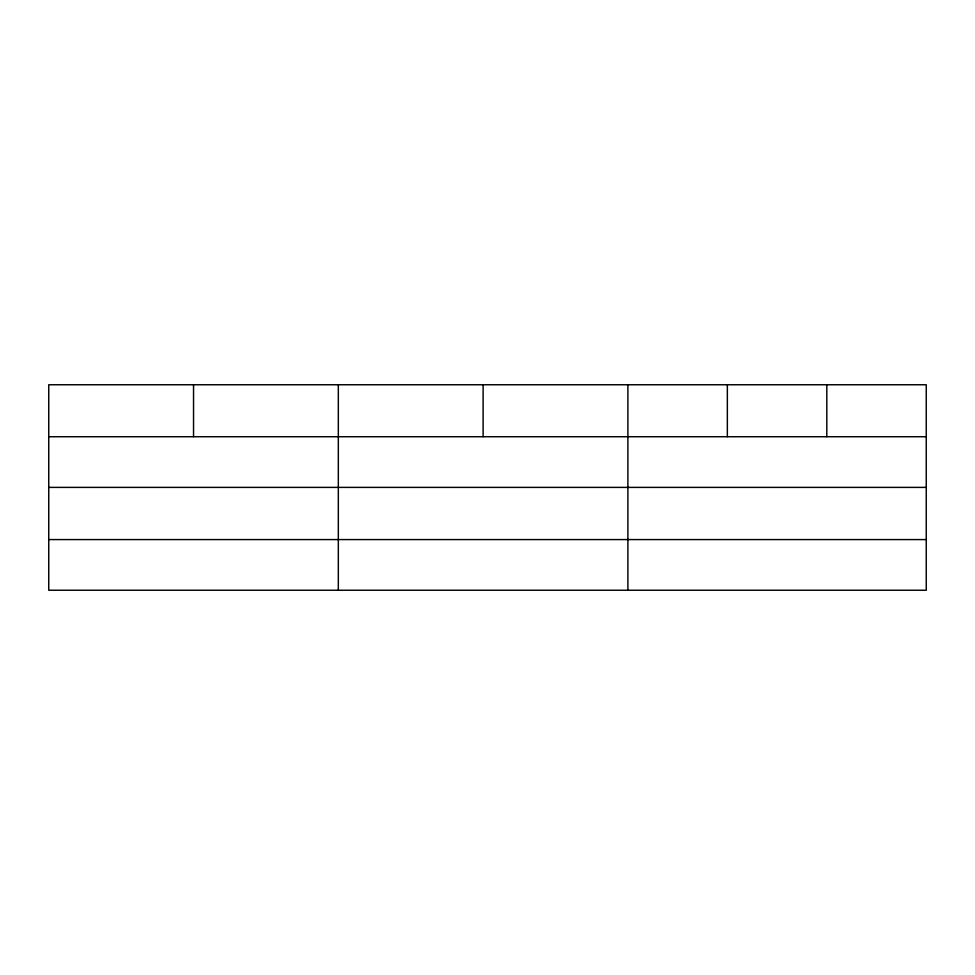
<?xml version="1.0" encoding="UTF-8"?>
<svg xmlns="http://www.w3.org/2000/svg" width="975" height="975" viewBox="0 0 975 975"><rect width="100%" height="100%" fill="white"/><g stroke="black" fill="none" stroke-linecap="round" stroke-linejoin="round"><path stroke-width="1.46" d="M926.25 487.39L926.25 384.759L48.75 384.759L48.75 590.241L926.25 590.241L926.25 487.39L48.75 487.39M48.75 436.727L926.25 436.727M48.75 539.577L926.25 539.577M826.8 384.759L826.8 436.727M727.35 384.759L727.35 436.727M627.9 384.759L627.9 590.241M483.112 384.759L483.112 436.727M338.325 384.759L338.325 590.241M193.538 384.759L193.538 436.727"/></g></svg>
